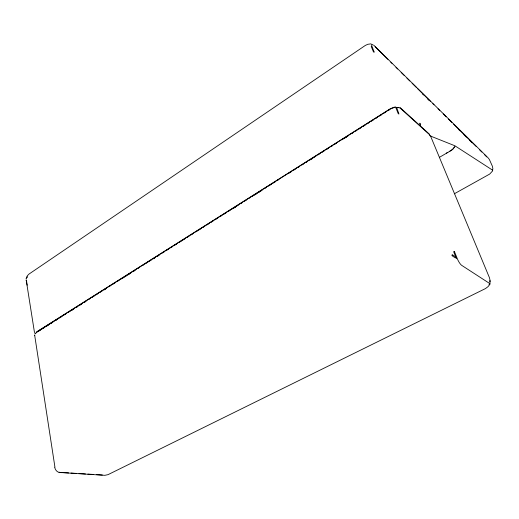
<?xml version="1.0" encoding="UTF-8"?>
<svg xmlns="http://www.w3.org/2000/svg" width="519" height="519" viewBox="0 0 519 519"><rect width="100%" height="100%" fill="white"/><g stroke="black" fill="none" stroke-linecap="round" stroke-linejoin="round"><path stroke-width="0.78" d="M26.015 278.774L27.059 277.14M34.955 334.048L35.084 333.639M26.664 277.509L26.372 277.983L27.338 275.777L28.986 274.077L365.395 45.387L367.887 44.277L371.072 43.849M492.7 170.816L489.683 174.073L454.287 193.801M396.75 107.699L398.942 114.024L398.235 113.661L395.861 107.738L398.877 107.53M488.982 284.723L489.988 283.582M490.014 284.172L488.022 286.657L485.479 288.577L108.023 474.651L104.857 475.32L59.588 472.472C56.967 472.199 55.118 469.682 54.716 467.217M36.927 331.712L390.145 108.86L393.525 107.362L395.802 106.992M36.551 332.108L390.041 109.126L395.056 107.193M38.309 331.232L54.073 321.293M55.442 320.431L58.186 318.698M59.555 317.836L62.299 316.103M63.668 315.241L66.413 313.515M67.781 312.646L70.519 310.92M71.894 310.057L73.951 308.76M76.001 307.462L78.058 306.165M80.114 304.867L82.171 303.57M84.227 302.279L86.284 300.981M89.028 299.249L90.397 298.386M91.766 297.523L94.51 295.791M95.879 294.928L97.935 293.631M99.992 292.333L102.048 291.036M104.105 289.745L106.161 288.447M108.899 286.715L110.956 285.418M113.012 284.12L115.069 282.829M117.125 281.532L119.182 280.234M121.238 278.937L123.295 277.639M125.351 276.342L131.515 272.456M133.571 271.158L135.628 269.861M137.684 268.563L139.741 267.266M142.485 265.54L143.854 264.677M145.223 263.808L147.967 262.082M149.336 261.219L151.392 259.922M153.449 258.624L155.505 257.327M157.562 256.029L159.618 254.732M162.356 253.006L164.413 251.709M166.469 250.411L168.526 249.114M170.582 247.816L172.639 246.525M174.695 245.228L176.752 243.93M178.808 242.633L184.972 238.74M187.028 237.443L189.085 236.151M191.141 234.854L193.198 233.556M195.942 231.824L197.311 230.961M198.68 230.099L201.424 228.366M202.793 227.504L204.849 226.206M206.906 224.909L208.962 223.618M211.019 222.32L213.075 221.023M215.132 219.725L217.87 217.999M219.926 216.702L221.983 215.404M224.039 214.107L226.096 212.809M228.152 211.512L230.209 210.214M232.265 208.923L238.429 205.031M240.485 203.733L242.542 202.436M244.598 201.138L246.655 199.847M249.399 198.115L250.768 197.252M252.137 196.39L254.881 194.657M256.25 193.795L258.994 192.062M260.363 191.2L262.419 189.902M264.476 188.605L266.532 187.314M268.589 186.016L271.327 184.284M273.383 182.986L275.44 181.689M277.496 180.398L278.865 179.529M288.46 173.482L291.204 171.75M293.942 170.024L295.317 169.155M298.055 167.429L299.424 166.567M302.168 164.834L303.537 163.972M305.594 162.674L307.65 161.377M309.707 160.079L311.763 158.788M313.82 157.491L315.876 156.193M317.933 154.896L319.989 153.598M322.046 152.301L324.103 151.003M326.84 149.277L328.209 148.415M330.953 146.682L332.322 145.82M335.066 144.087L336.435 143.225M341.917 139.767L344.661 138.041M346.03 137.178L348.774 135.446M351.512 133.72L352.881 132.851M355.625 131.125L356.994 130.263M359.051 128.965L361.107 127.668M363.164 126.37L365.22 125.073M367.277 123.775L369.333 122.478M371.39 121.187L373.446 119.889M375.503 118.592L377.56 117.294M379.61 115.997L381.666 114.699M384.41 112.973L385.779 112.11M388.523 110.378L389.892 109.515M38.315 331.375L40.365 330.078M42.422 328.787L44.478 327.489M46.535 326.192L48.585 324.9M50.641 323.603L52.698 322.305M55.436 320.58L56.805 319.717M59.542 317.991L60.911 317.128M71.875 310.219L73.244 309.356M75.982 307.624L77.35 306.761M80.088 305.036L81.457 304.173M84.201 302.447L85.57 301.578M104.06 289.92L105.428 289.057M123.237 277.827L125.974 276.102M128.031 274.811L130.087 273.513M132.825 271.787L134.194 270.918M153.371 258.832L154.74 257.969M156.796 256.671L158.853 255.374M234.186 207.872L235.555 207.01M254.732 194.923L256.788 193.626M258.845 192.328L260.895 191.031M311.575 159.08L312.944 158.217M345.135 137.918L346.504 137.055M446.398 153.144L447.806 152.327M449.902 151.1L451.303 150.283A6.955 6.105 -51.4 0 0 453.904 147.792L454.884 146.656L453.898 147.792A6.955 6.111 -51.4 0 1 451.303 150.283M439.431 157.335L451.335 150.387M26.962 277.185L27.442 276.932M34.792 335.41L34.65 335.086L54.923 467.068M397.08 107.465L397.768 107.478M62.196 472.537L68.618 472.926M71.019 473.075L76.637 473.419M79.044 473.562L85.46 473.957M87.867 474.106L93.485 474.444M96.69 474.645L102.308 474.989M61.56 472.686L59.069 472.271L59.789 472.387M398.521 107.608L400.104 108.043L429.713 134.843M454.274 251.404L453.645 251.702L456.473 258.747M430.335 135.667A27.416 5.469 60 0 0 431.996 136.653L454.884 145.774L492.563 170.141L492.726 169.622M492.291 169.985L492.719 170.083L492.674 169.441M373.635 45.088L488.107 157.847L489.365 159.476L492.369 166.184L492.894 168.766M400.13 107.595L429.343 134.103M375.231 46.84L387.907 59.348M390.788 62.189L391.942 63.331M395.971 67.308L397.703 69.014M401.161 72.426L404.041 75.274M406.922 78.116L409.802 80.958M412.112 83.235L416.141 87.211M417.295 88.353L430.549 101.432M432.852 103.709L434.007 104.844M438.042 108.828L439.768 110.534M443.226 113.946L446.113 116.788M448.416 119.059L451.874 122.471M453.6 124.177L476.079 146.358M479.537 149.77L481.84 152.048M484.72 154.889L486.738 156.913M422.46 93.855L423.614 94.99M427.65 98.967L429.375 100.673M458.77 129.653L459.925 130.788M463.96 134.765L466.263 137.042M469.721 140.448L472.031 142.725M34.987 333.172L34.351 331.673L26.177 279.903L27.215 285.184M454.417 251.533L457.323 258.734A5.936 1.427 62 0 0 461.663 265.332L489.209 283.199A5.54 1.233 62.4 0 0 490.001 282.9L490.001 282.472A5.54 1.233 62.4 0 0 489.741 281.259M430.478 135.887L489.521 277.899L490.196 281.181M371.234 46.392L373.433 51.868L374.225 52.192L372.026 46.502A5.32 1.083 58.9 0 1 372.895 44.984M489.858 280.597L490.124 281.395M429.485 135.128L429.661 135.77M420.169 124.378L419.877 123.146L420.371 125.267M26.56 280.935L26.78 282.349M36.81 332.368A4.729 1.966 -8.7 0 1 37.628 331.667M35.688 333.542A5.774 2.394 -8.8 0 1 36.369 332.66M452.062 255.095L452.153 255.783L455.39 257.917L455.552 256.853L452.309 254.719L452.062 255.095"/></g></svg>
